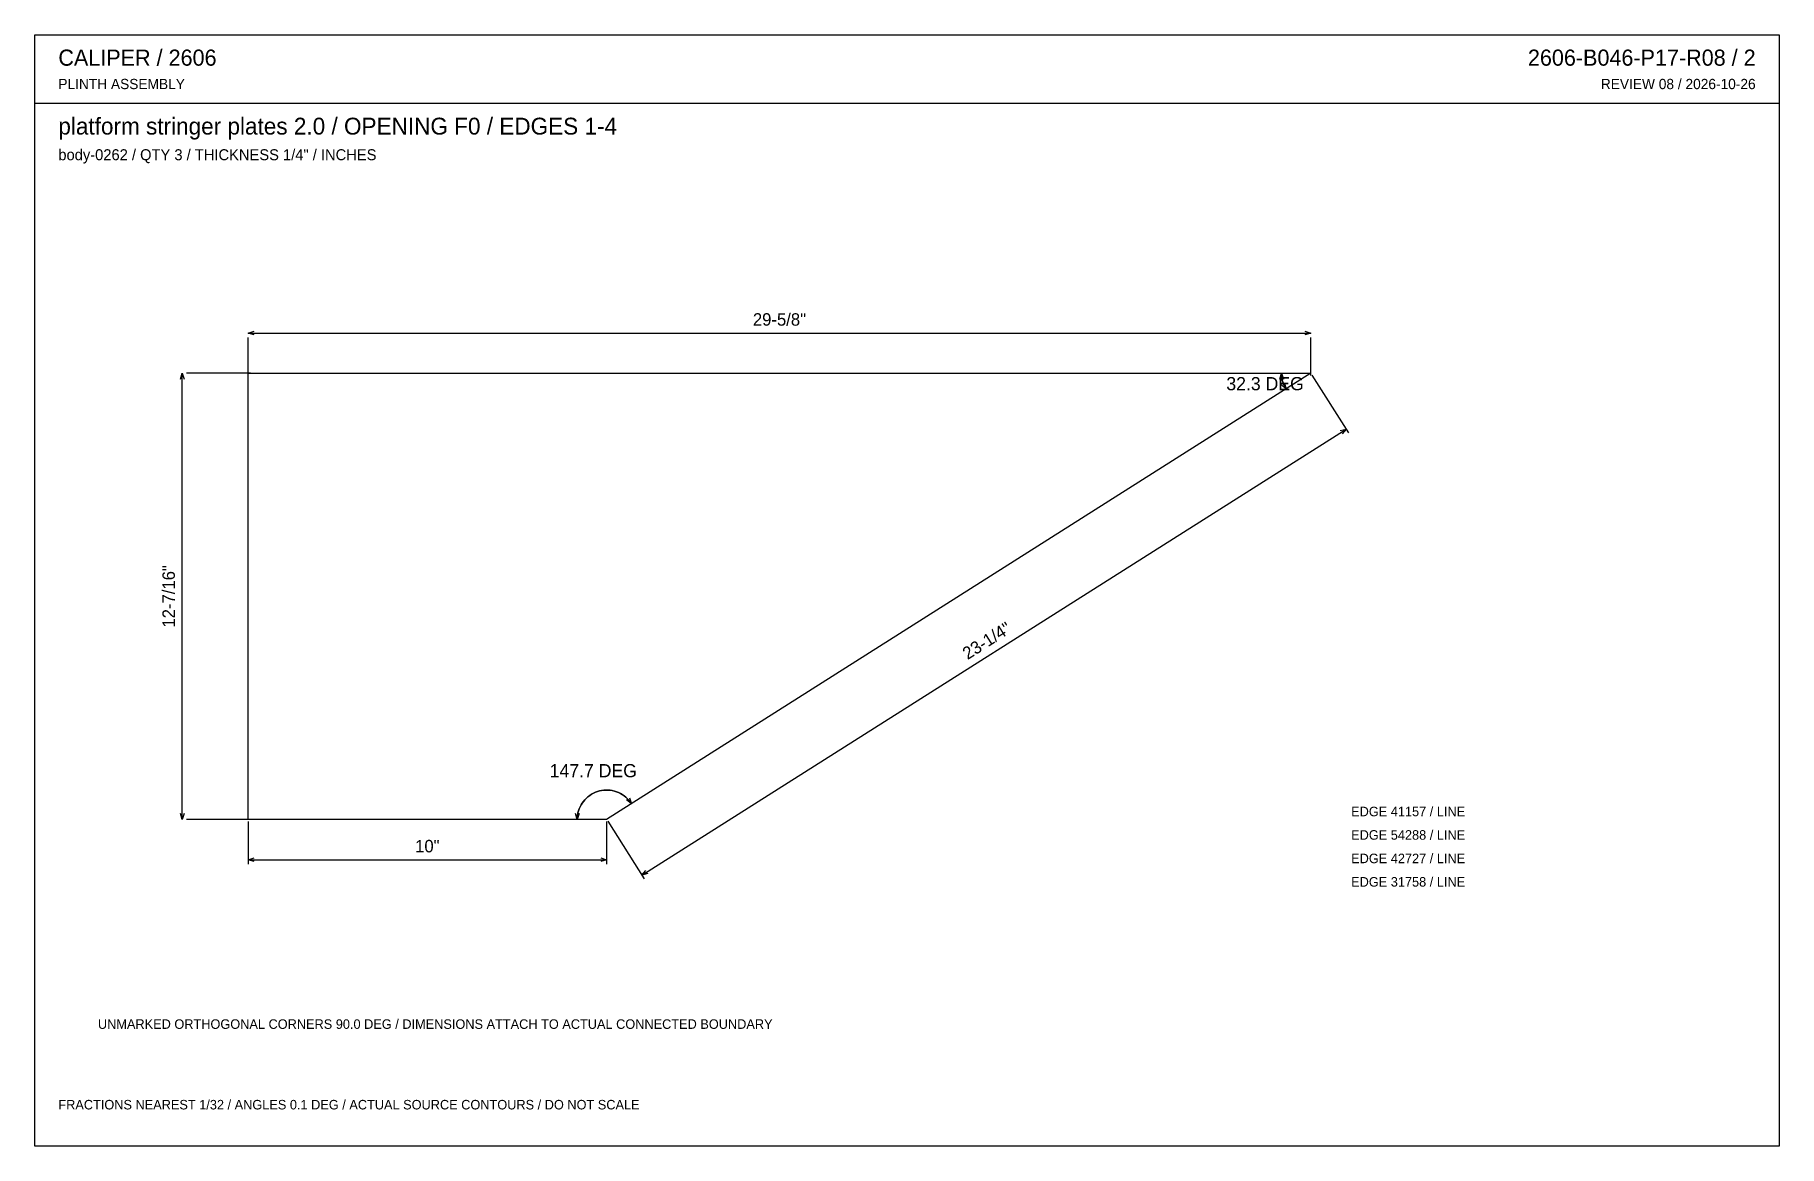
# Model space of a CAD drawing. Header units: inches. Extents: x 0.5 to 33.5, y 0.5 to 21.5.
import ezdxf
from ezdxf.enums import TextEntityAlignment as Align

# ---------------------------------------------------------------- set-up
doc = ezdxf.new("R2010")
doc.units = ezdxf.units.IN
doc.header["$MEASUREMENT"] = 0

msp = doc.modelspace()

# ---------------------------------------------------------------- linework, layer by layer
at = {"layer": 'ANNOTATION'}
for p, q in [((4.514, 15.879), (4.625, 15.913)), ((4.514, 15.879), (24.653, 15.879)), ((4.625, 15.844), (4.514, 15.879)), ((24.542, 15.913), (24.653, 15.879)), ((24.653, 15.879), (24.542, 15.844)), ((4.514, 15.073), (4.514, 15.795)), ((24.653, 15.073), (24.653, 15.795)), ((3.229, 15.004), (3.264, 15.115)), ((3.264, 6.663), (3.264, 15.115)), ((3.264, 15.115), (3.299, 15.004)), ((4.556, 15.115), (3.347, 15.115)), ((24.063, 15.003), (24.097, 15.115)), ((24.063, 15.003), (24.097, 15.115)), ((24.183, 14.818), (24.095, 14.894)), ((24.183, 14.818), (24.095, 14.894)), ((24.097, 15.115), (24.097, 15.106)), ((24.097, 15.115), (24.133, 15.004)), ((24.097, 15.106), (24.097, 15.115)), ((24.097, 15.115), (24.133, 15.004)), ((24.097, 15.106), (24.098, 15.097)), ((24.098, 15.097), (24.097, 15.106)), ((24.098, 15.097), (24.098, 15.088)), ((24.098, 15.088), (24.098, 15.097)), ((24.098, 15.088), (24.098, 15.079)), ((24.098, 15.079), (24.098, 15.088)), ((24.098, 15.079), (24.099, 15.07)), ((24.099, 15.07), (24.098, 15.079)), ((24.099, 15.07), (24.1, 15.061)), ((24.1, 15.061), (24.099, 15.07)), ((24.1, 15.061), (24.101, 15.052)), ((24.101, 15.052), (24.1, 15.061)), ((24.101, 15.052), (24.102, 15.043)), ((24.102, 15.043), (24.101, 15.052)), ((24.102, 15.043), (24.103, 15.034)), ((24.103, 15.034), (24.102, 15.043)), ((24.103, 15.034), (24.104, 15.026)), ((24.104, 15.026), (24.103, 15.034)), ((24.104, 15.026), (24.106, 15.017)), ((24.106, 15.017), (24.104, 15.026)), ((24.106, 15.017), (24.108, 15.008)), ((24.108, 15.008), (24.106, 15.017)), ((24.108, 15.008), (24.109, 14.999)), ((24.109, 14.999), (24.108, 15.008)), ((24.109, 14.999), (24.111, 14.99)), ((24.111, 14.99), (24.109, 14.999)), ((24.111, 14.99), (24.113, 14.982)), ((24.113, 14.982), (24.111, 14.99)), ((24.113, 14.982), (24.116, 14.973)), ((24.116, 14.973), (24.113, 14.982)), ((24.116, 14.973), (24.118, 14.964)), ((24.118, 14.964), (24.116, 14.973)), ((24.118, 14.964), (24.12, 14.956)), ((24.12, 14.956), (24.118, 14.964)), ((24.12, 14.956), (24.123, 14.947)), ((24.123, 14.947), (24.12, 14.956)), ((24.123, 14.947), (24.126, 14.939)), ((24.126, 14.939), (24.123, 14.947)), ((24.126, 14.939), (24.129, 14.93)), ((24.129, 14.93), (24.126, 14.939)), ((24.129, 14.93), (24.132, 14.922)), ((24.132, 14.922), (24.129, 14.93)), ((24.132, 14.922), (24.135, 14.913)), ((24.135, 14.913), (24.132, 14.922)), ((24.135, 14.913), (24.138, 14.905)), ((24.138, 14.905), (24.135, 14.913)), ((24.138, 14.905), (24.142, 14.897)), ((24.142, 14.897), (24.138, 14.905)), ((24.142, 14.897), (24.145, 14.889)), ((24.145, 14.889), (24.142, 14.897)), ((24.145, 14.889), (24.149, 14.88)), ((24.149, 14.88), (24.145, 14.889)), ((24.149, 14.88), (24.153, 14.872)), ((24.153, 14.872), (24.149, 14.88)), ((24.154, 14.93), (24.183, 14.818)), ((24.154, 14.93), (24.183, 14.818)), ((24.675, 15.08), (25.366, 13.988)), ((24.153, 14.872), (24.157, 14.864)), ((24.157, 14.864), (24.153, 14.872)), ((24.157, 14.864), (24.161, 14.856)), ((24.161, 14.856), (24.157, 14.864)), ((24.161, 14.856), (24.165, 14.848)), ((24.165, 14.848), (24.161, 14.856)), ((24.165, 14.848), (24.17, 14.841)), ((24.17, 14.841), (24.165, 14.848)), ((24.17, 14.841), (24.174, 14.833)), ((24.174, 14.833), (24.17, 14.841)), ((24.174, 14.833), (24.179, 14.825)), ((24.179, 14.825), (24.174, 14.833)), ((24.179, 14.825), (24.183, 14.818)), ((24.183, 14.818), (24.179, 14.825)), ((11.975, 5.607), (25.322, 14.059)), ((25.209, 14.029), (25.322, 14.059)), ((25.322, 14.059), (25.246, 13.97)), ((10.845, 6.972), (10.823, 6.937)), ((10.823, 6.937), (10.845, 6.972)), ((10.868, 7.005), (10.845, 6.972)), ((10.845, 6.972), (10.868, 7.005)), ((10.895, 7.036), (10.868, 7.005)), ((10.868, 7.005), (10.895, 7.036)), ((10.923, 7.065), (10.895, 7.036)), ((10.895, 7.036), (10.923, 7.065)), ((10.954, 7.092), (10.923, 7.065)), ((10.923, 7.065), (10.954, 7.092)), ((10.987, 7.117), (10.954, 7.092)), ((10.954, 7.092), (10.987, 7.117)), ((11.021, 7.14), (10.987, 7.117)), ((10.987, 7.117), (11.021, 7.14)), ((11.057, 7.159), (11.021, 7.14)), ((11.021, 7.14), (11.057, 7.159)), ((11.094, 7.176), (11.057, 7.159)), ((11.057, 7.159), (11.094, 7.176)), ((11.132, 7.191), (11.094, 7.176)), ((11.094, 7.176), (11.132, 7.191)), ((11.171, 7.202), (11.132, 7.191)), ((11.132, 7.191), (11.171, 7.202)), ((11.211, 7.21), (11.171, 7.202)), ((11.171, 7.202), (11.211, 7.21)), ((11.252, 7.216), (11.211, 7.21)), ((11.211, 7.21), (11.252, 7.216)), ((11.293, 7.218), (11.252, 7.216)), ((11.252, 7.216), (11.293, 7.218)), ((11.334, 7.218), (11.293, 7.218)), ((11.293, 7.218), (11.334, 7.218)), ((11.374, 7.214), (11.334, 7.218)), ((11.334, 7.218), (11.374, 7.214)), ((11.415, 7.208), (11.374, 7.214)), ((11.374, 7.214), (11.415, 7.208)), ((11.455, 7.198), (11.415, 7.208)), ((11.415, 7.208), (11.455, 7.198)), ((11.494, 7.186), (11.455, 7.198)), ((11.455, 7.198), (11.494, 7.186)), ((11.532, 7.171), (11.494, 7.186)), ((11.494, 7.186), (11.532, 7.171)), ((11.568, 7.153), (11.532, 7.171)), ((11.532, 7.171), (11.568, 7.153)), ((11.604, 7.132), (11.568, 7.153)), ((11.568, 7.153), (11.604, 7.132)), ((11.637, 7.109), (11.604, 7.132)), ((11.604, 7.132), (11.637, 7.109)), ((11.669, 7.084), (11.637, 7.109)), ((11.637, 7.109), (11.669, 7.084)), ((11.699, 7.056), (11.669, 7.084)), ((11.669, 7.084), (11.699, 7.056)), ((11.776, 6.96), (11.684, 7.032)), ((11.776, 6.96), (11.684, 7.032)), ((11.727, 7.026), (11.699, 7.056)), ((11.699, 7.056), (11.727, 7.026)), ((11.753, 6.994), (11.727, 7.026)), ((11.727, 7.026), (11.753, 6.994)), ((11.742, 7.072), (11.776, 6.96)), ((11.742, 7.072), (11.776, 6.96)), ((11.776, 6.96), (11.753, 6.994)), ((11.753, 6.994), (11.776, 6.96)), ((3.264, 6.663), (3.229, 6.774)), ((3.299, 6.774), (3.264, 6.663)), ((4.556, 6.663), (3.347, 6.663)), ((4.514, 6.621), (4.514, 5.816)), ((10.751, 6.663), (10.72, 6.775)), ((10.751, 6.663), (10.72, 6.775)), ((10.79, 6.773), (10.751, 6.663)), ((10.79, 6.773), (10.751, 6.663)), ((10.752, 6.704), (10.751, 6.663)), ((10.751, 6.663), (10.752, 6.704)), ((10.757, 6.745), (10.752, 6.704)), ((10.752, 6.704), (10.757, 6.745)), ((10.764, 6.785), (10.757, 6.745)), ((10.757, 6.745), (10.764, 6.785)), ((10.775, 6.824), (10.764, 6.785)), ((10.764, 6.785), (10.775, 6.824)), ((10.788, 6.863), (10.775, 6.824)), ((10.775, 6.824), (10.788, 6.863)), ((10.804, 6.901), (10.788, 6.863)), ((10.788, 6.863), (10.804, 6.901)), ((10.823, 6.937), (10.804, 6.901)), ((10.804, 6.901), (10.823, 6.937)), ((11.306, 6.621), (11.306, 5.816)), ((11.329, 6.628), (12.02, 5.537)), ((4.514, 5.899), (4.625, 5.934)), ((4.514, 5.899), (11.306, 5.899)), ((4.625, 5.864), (4.514, 5.899)), ((11.195, 5.934), (11.306, 5.899)), ((11.306, 5.899), (11.195, 5.864)), ((11.975, 5.607), (12.051, 5.696)), ((12.088, 5.637), (11.975, 5.607))]:
    msp.add_line(p, q, dxfattribs=at)
at = {"layer": 'OUTLINE'}
for p, q in [((0.472, 21.528), (33.528, 21.528)), ((0.472, 0.472), (0.472, 21.528)), ((33.528, 21.528), (33.528, 0.472)), ((0.472, 20.236), (33.528, 20.236)), ((4.514, 15.115), (24.653, 15.115)), ((4.514, 6.663), (4.514, 15.115)), ((24.653, 15.115), (11.306, 6.663)), ((11.306, 6.663), (4.514, 6.663)), ((33.528, 0.472), (0.472, 0.472))]:
    msp.add_line(p, q, dxfattribs=at)

# ---------------------------------------------------------------- texts
at = {"layer": 'ANNOTATION'}
for s, height, p in [('CALIPER / 2606', 0.30556, (0.917, 20.944)), ('PLINTH ASSEMBLY', 0.19444, (0.917, 20.5)), ('platform stringer plates 2.0 / OPENING F0 / EDGES 1-4', 0.31944, (0.917, 19.639)), ('body-0262 / QTY 3 / THICKNESS 1/4" / INCHES', 0.20833, (0.917, 19.153)), ('EDGE 41157 / LINE', 0.18056, (25.417, 6.722)), ('EDGE 54288 / LINE', 0.18056, (25.417, 6.278)), ('EDGE 42727 / LINE', 0.18056, (25.417, 5.833)), ('EDGE 31758 / LINE', 0.18056, (25.417, 5.389)), ('UNMARKED ORTHOGONAL CORNERS 90.0 DEG / DIMENSIONS ATTACH TO ACTUAL CONNECTED BOUNDARY', 0.18056, (1.667, 2.694)), ('FRACTIONS NEAREST 1/32 / ANGLES 0.1 DEG / ACTUAL SOURCE CONTOURS / DO NOT SCALE', 0.18056, (0.917, 1.167))]:
    msp.add_text(s, height=height, dxfattribs=at).set_placement(p)
for s, height, p in [('2606-B046-P17-R08 / 2', 0.30556, (33.083, 20.944)), ('REVIEW 08 / 2026-10-26', 0.19444, (33.083, 20.5))]:
    msp.add_text(s, height=height, dxfattribs=at).set_placement(p, align=Align.RIGHT)
for s, height, p in [('29-5/8"', 0.2361, (14.583, 16.018)), ('32.3 DEG', 0.25, (23.786, 14.794)), ('32.3 DEG', 0.25, (23.786, 14.794)), ('147.7 DEG', 0.25, (11.055, 7.461)), ('147.7 DEG', 0.25, (11.055, 7.461)), ('10"', 0.2361, (7.91, 6.038))]:
    msp.add_text(s, height=height, dxfattribs=at).set_placement(p, align=Align.CENTER)
for s, rotation, p in [('12-7/16"', 90, (3.125, 10.889)), ('23-1/4"', 32.3446, (18.574, 9.95))]:
    msp.add_text(s, height=0.2361, rotation=rotation, dxfattribs=at).set_placement(p, align=Align.CENTER)

doc.saveas('drawing.dxf')
